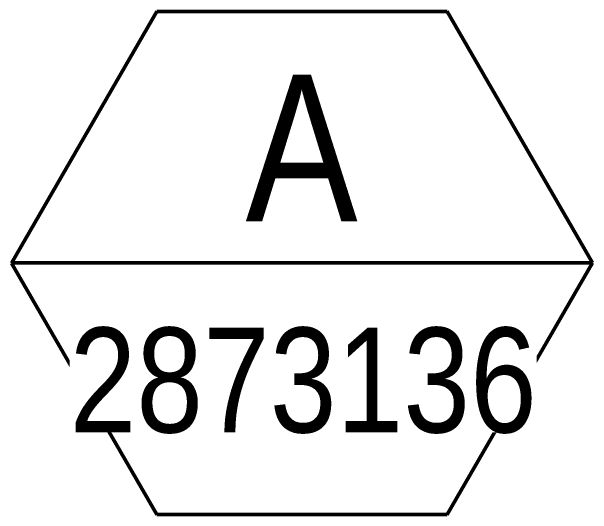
# Model space of a CAD drawing. Header units: metres. Extents: x -1150 to -1098, y 3 to 550.
# Drawn here: x -1133.489 to -1132.104, y 539.373 to 540.573 of the extents above; entities that cross this region are included whole.
import ezdxf

# ---------------------------------------------------------------- set-up
doc = ezdxf.new("R2010")
doc.units = ezdxf.units.M
doc.layers.add('A-ANNO-SYMB', color=7, linetype='Continuous', lineweight=9)
doc.styles.add('Arial Narrow', font='ARIALN.TTF', dxfattribs={"height": 0.35})
doc.styles.add('Arial Narrow_1', font='ARIALN.TTF', dxfattribs={"height": 0.25})

# ---------------------------------------------------------------- blocks, each defined once
blk = doc.blocks.new('Detail View - SheetRef-4900799-DRG-2873131 - DECK REINFORCEMENT PLAN')
at = {"layer": 'A-ANNO-SYMB', "lineweight": 50}
for p, q in [((-0.003462, 0.006), (-0.006928, -0.000003)), ((0.003464, 0.006), (-0.003462, 0.006)), ((0.006928, 0), (0.003464, 0.006)), ((-0.006928, 0), (0.006928, 0)), ((-0.006928, -0.000003), (-0.003465, -0.006)), ((0.003464, -0.006), (0.006928, 0)), ((-0.003465, -0.006), (0.003464, -0.006))]:
    blk.add_line(p, q, dxfattribs=at)

msp = doc.modelspace()

# ---------------------------------------------------------------- block references
at = {"layer": 'A-ANNO-SYMB', "lineweight": 50, "xscale": 99.99999999999994, "yscale": 99.99999999999994, "zscale": 99.99999999999994}
msp.add_blockref('Detail View - SheetRef-4900799-DRG-2873131 - DECK REINFORCEMENT PLAN', (-1132.7967, 539.9733), dxfattribs=at)

# ---------------------------------------------------------------- next in the draw order: texts
at = {"layer": 'A-ANNO-SYMB', "insert": (-1132.9313, 540.423), "char_height": 0.35, "attachment_point": 1, "style": 'Arial Narrow', "bg_fill": 3, "box_fill_scale": 1, "bg_fill_color": 256, "bg_fill_transparency": 0}
msp.add_mtext('A', dxfattribs=at)
at = {"layer": 'A-ANNO-SYMB', "insert": (-1133.3513, 539.8189), "char_height": 0.25, "attachment_point": 1, "style": 'Arial Narrow_1', "bg_fill": 3, "box_fill_scale": 1, "bg_fill_color": 256, "bg_fill_true_color": 13158600, "bg_fill_transparency": 0}
msp.add_mtext('2873136', dxfattribs=at)

doc.saveas('drawing.dxf')
